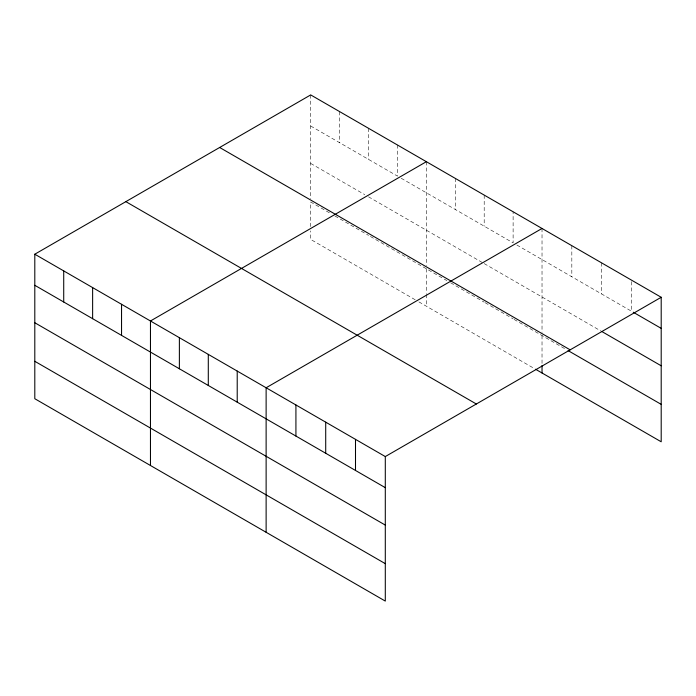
<?xml version="1.0" encoding="UTF-8"?>
<svg xmlns="http://www.w3.org/2000/svg" width="696" height="696" viewBox="0 0 696 696"><rect width="100%" height="100%" fill="white"/><g stroke="black" fill="none" stroke-linecap="round" stroke-linejoin="round"><path stroke-width="0.52" stroke-dasharray="3.48 2.61" d="M310.703 126.011L397.451 176.097L397.451 145.003M401.183 178.246L513.117 242.869L513.117 211.784M516.85 245.027L631.411 311.164L631.411 280.079M310.703 163.438L364.808 194.671M368.532 196.829L483.268 263.071M484.198 263.601L600.683 330.861M329.356 212.776L310.703 202.005L310.703 226.6M334.959 216.004L368.532 235.387M370.402 236.466L446.893 280.627M450.617 282.785L484.198 302.168M485.129 302.708L513.117 318.864M514.048 319.403L566.24 349.531M415.173 299.75L310.703 239.433L310.703 230.881M418.905 301.899L534.572 368.68M601.614 262.879L601.614 293.964M571.825 245.671L571.825 276.764M542.027 228.471L542.027 332.349M542.027 335.559L542.027 364.434M484.198 195.089L484.198 226.174M455.28 178.394L455.28 209.479M426.37 161.698L426.37 265.567M426.37 268.778L426.37 293.373M426.37 294.443L426.37 306.214M368.532 128.308L368.532 159.401M339.622 111.612L339.622 142.706M310.703 94.917L310.703 198.786"/><path stroke-width="1.04" d="M34.8 254.214L385.297 456.567L385.297 601.083L34.8 398.721L34.8 254.214L310.703 94.917L661.2 297.279L661.2 441.786L535.502 369.219M426.37 161.698L150.466 320.986L150.466 465.502M542.027 228.471L266.124 387.768L266.124 532.283M385.297 456.567L661.2 297.279M633.273 312.243L661.2 328.364M601.614 331.392L661.2 365.791M219.658 147.482L570.154 349.844M568.101 350.61L661.2 404.359M125.846 201.649L476.342 404.002M34.8 285.299L385.297 487.661M34.8 322.735L385.297 525.088M34.8 361.294L385.297 563.656M542.027 365.504L542.027 372.986M355.499 439.367L355.499 470.461M325.711 422.168L325.711 453.261M295.922 404.968L295.922 436.061M237.214 371.072L237.214 402.166M208.295 354.377L208.295 385.471M179.377 337.682L179.377 368.776M121.548 304.291L121.548 335.385M92.629 287.596L92.629 318.69M63.719 270.909L63.719 301.994"/></g></svg>
